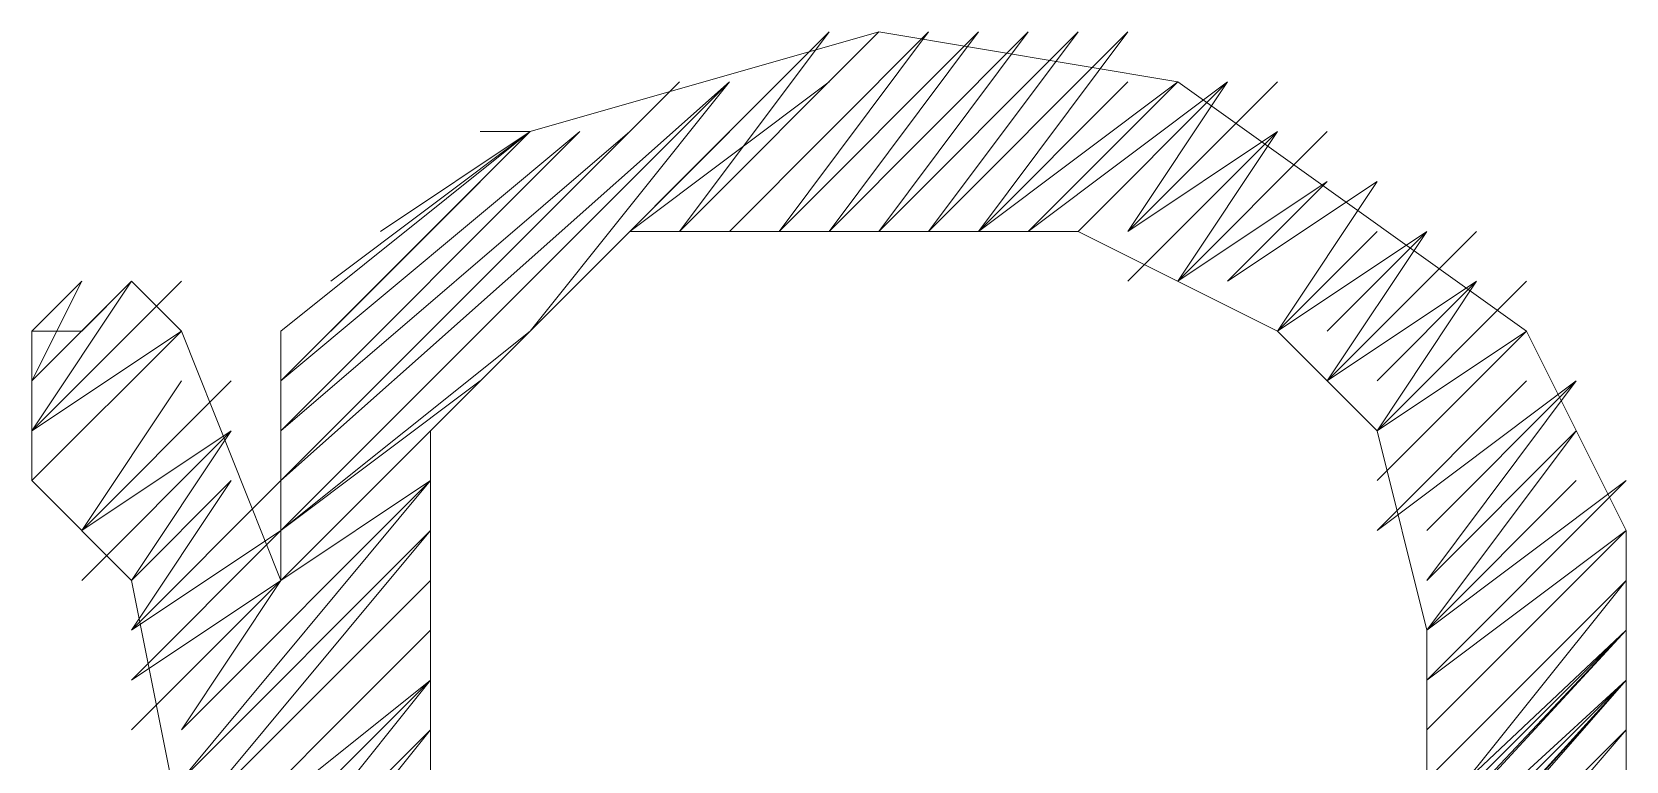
# Model space of a CAD drawing. Header units: millimetres. Extents: x 24 to 410, y 10 to 282.
# Drawn here: x 287.57 to 288.925, y 18.008 to 18.627 of the extents above; entities that cross this region are included whole.
import ezdxf

# ---------------------------------------------------------------- set-up
doc = ezdxf.new("R2010")
doc.units = ezdxf.units.MM
doc.layers.add('Watermark', color=7, linetype='Continuous')

msp = doc.modelspace()

# ---------------------------------------------------------------- linework, layer by layer
at = {"layer": 'Watermark', "color": 7, "lineweight": 0}
for points in [[(288.925, 17.991667), (288.925, 18.203333), (288.840333, 18.372667), (288.544, 18.584333), (288.29, 18.626667), (287.993667, 18.542), (287.782, 18.372667), (287.782, 18.161), (287.697333, 18.372667), (287.655, 18.415), (287.612667, 18.372667), (287.570333, 18.372667), (287.570333, 18.245667), (287.655, 18.161), (287.782, 17.526)], [(288.078333, 18.457333), (288.247667, 18.626667)], [(288.078333, 18.457333), (288.247667, 18.626667)], [(288.078333, 18.457333), (288.247667, 18.626667)], [(288.078333, 18.457333), (288.247667, 18.626667)], [(288.120667, 18.457333), (288.247667, 18.626667)], [(288.120667, 18.457333), (288.29, 18.626667)], [(288.120667, 18.457333), (288.29, 18.626667)], [(288.120667, 18.457333), (288.29, 18.626667)], [(288.120667, 18.457333), (288.29, 18.626667)], [(288.120667, 18.457333), (288.29, 18.626667)], [(288.120667, 18.457333), (288.29, 18.626667)], [(288.120667, 18.457333), (288.29, 18.626667)], [(288.120667, 18.457333), (288.29, 18.626667)], [(288.120667, 18.457333), (288.29, 18.626667)], [(288.120667, 18.457333), (288.29, 18.626667)], [(288.120667, 18.457333), (288.29, 18.626667)], [(288.120667, 18.457333), (288.29, 18.626667)], [(288.163, 18.457333), (288.332333, 18.626667)], [(288.163, 18.457333), (288.332333, 18.626667)], [(288.163, 18.457333), (288.332333, 18.626667)], [(288.163, 18.457333), (288.332333, 18.626667)], [(288.163, 18.457333), (288.332333, 18.626667)], [(288.163, 18.457333), (288.332333, 18.626667)], [(288.163, 18.457333), (288.332333, 18.626667)], [(288.163, 18.457333), (288.332333, 18.626667)], [(288.163, 18.457333), (288.332333, 18.626667)], [(288.163, 18.457333), (288.332333, 18.626667)], [(288.163, 18.457333), (288.332333, 18.626667)], [(288.163, 18.457333), (288.332333, 18.626667)], [(288.163, 18.457333), (288.332333, 18.626667)], [(288.205333, 18.457333), (288.332333, 18.626667)], [(288.205333, 18.457333), (288.374667, 18.626667)], [(288.205333, 18.457333), (288.374667, 18.626667)], [(288.205333, 18.457333), (288.374667, 18.626667)], [(288.205333, 18.457333), (288.374667, 18.626667)], [(288.205333, 18.457333), (288.374667, 18.626667)], [(288.205333, 18.457333), (288.374667, 18.626667)], [(288.205333, 18.457333), (288.374667, 18.626667)], [(288.205333, 18.457333), (288.374667, 18.626667)], [(288.205333, 18.457333), (288.374667, 18.626667)], [(288.205333, 18.457333), (288.374667, 18.626667)], [(288.205333, 18.457333), (288.374667, 18.626667)], [(288.205333, 18.457333), (288.374667, 18.626667)], [(288.247667, 18.457333), (288.374667, 18.626667)], [(288.247667, 18.457333), (288.374667, 18.626667)], [(288.247667, 18.457333), (288.374667, 18.626667)], [(288.247667, 18.457333), (288.417, 18.626667)], [(288.247667, 18.457333), (288.417, 18.626667)], [(288.247667, 18.457333), (288.417, 18.626667)], [(288.247667, 18.457333), (288.417, 18.626667)], [(288.247667, 18.457333), (288.417, 18.626667)], [(288.247667, 18.457333), (288.417, 18.626667)], [(288.247667, 18.457333), (288.417, 18.626667)], [(288.247667, 18.457333), (288.417, 18.626667)], [(288.247667, 18.457333), (288.417, 18.626667)], [(288.247667, 18.457333), (288.417, 18.626667)], [(288.29, 18.457333), (288.417, 18.626667)], [(288.29, 18.457333), (288.417, 18.626667)], [(288.29, 18.457333), (288.417, 18.626667)], [(288.29, 18.457333), (288.417, 18.626667)], [(288.29, 18.457333), (288.459333, 18.626667)], [(288.29, 18.457333), (288.459333, 18.626667)], [(288.29, 18.457333), (288.459333, 18.626667)], [(288.29, 18.457333), (288.459333, 18.626667)], [(288.29, 18.457333), (288.459333, 18.626667)], [(288.29, 18.457333), (288.459333, 18.626667)], [(288.29, 18.457333), (288.459333, 18.626667)], [(288.29, 18.457333), (288.459333, 18.626667)], [(288.29, 18.457333), (288.459333, 18.626667)], [(288.332333, 18.457333), (288.459333, 18.626667)], [(288.332333, 18.457333), (288.459333, 18.626667)], [(288.332333, 18.457333), (288.459333, 18.626667)], [(288.332333, 18.457333), (288.459333, 18.626667)], [(288.332333, 18.457333), (288.459333, 18.626667)], [(288.332333, 18.457333), (288.459333, 18.626667)], [(288.332333, 18.457333), (288.501667, 18.626667)], [(288.332333, 18.457333), (288.501667, 18.626667)], [(288.332333, 18.457333), (288.501667, 18.626667)], [(288.332333, 18.457333), (288.501667, 18.626667)], [(288.332333, 18.457333), (288.501667, 18.626667)], [(288.332333, 18.457333), (288.501667, 18.626667)], [(288.332333, 18.457333), (288.501667, 18.626667)], [(288.374667, 18.457333), (288.501667, 18.626667)], [(288.374667, 18.457333), (288.501667, 18.626667)], [(288.374667, 18.457333), (288.501667, 18.626667)], [(288.374667, 18.457333), (288.501667, 18.626667)], [(288.374667, 18.457333), (288.501667, 18.626667)], [(288.374667, 18.457333), (288.501667, 18.626667)], [(287.782, 18.245667), (288.120667, 18.584333)], [(287.782, 18.245667), (288.120667, 18.584333)], [(287.782, 18.245667), (288.120667, 18.584333)], [(287.782, 18.245667), (288.120667, 18.584333)], [(287.782, 18.245667), (288.120667, 18.584333)], [(287.782, 18.245667), (288.120667, 18.584333)], [(287.782, 18.245667), (288.120667, 18.584333)], [(287.782, 18.245667), (288.120667, 18.584333)], [(287.782, 18.245667), (288.120667, 18.584333)], [(287.782, 18.245667), (288.163, 18.584333)], [(287.782, 18.245667), (288.163, 18.584333)], [(287.782, 18.245667), (288.163, 18.584333)], [(287.782, 18.245667), (288.163, 18.584333)], [(287.782, 18.203333), (288.163, 18.584333)], [(287.782, 18.203333), (288.163, 18.584333)], [(287.782, 18.203333), (288.163, 18.584333)], [(287.993667, 18.372667), (288.163, 18.584333)], [(287.993667, 18.372667), (288.163, 18.584333)], [(287.993667, 18.372667), (288.163, 18.584333)], [(287.993667, 18.372667), (288.205333, 18.584333)], [(287.993667, 18.372667), (288.205333, 18.584333)], [(287.993667, 18.372667), (288.205333, 18.584333)], [(287.993667, 18.372667), (288.205333, 18.584333)], [(287.993667, 18.372667), (288.205333, 18.584333)], [(287.993667, 18.372667), (288.205333, 18.584333)], [(287.993667, 18.372667), (288.205333, 18.584333)], [(287.993667, 18.372667), (288.205333, 18.584333)], [(288.078333, 18.457333), (288.205333, 18.584333)], [(288.078333, 18.457333), (288.205333, 18.584333)], [(288.078333, 18.457333), (288.247667, 18.584333)], [(288.078333, 18.457333), (288.247667, 18.584333)], [(288.078333, 18.457333), (288.247667, 18.584333)], [(288.078333, 18.457333), (288.247667, 18.584333)], [(288.374667, 18.457333), (288.501667, 18.584333)], [(288.374667, 18.457333), (288.544, 18.584333)], [(288.374667, 18.457333), (288.544, 18.584333)], [(288.374667, 18.457333), (288.544, 18.584333)], [(288.374667, 18.457333), (288.544, 18.584333)], [(288.374667, 18.457333), (288.544, 18.584333)], [(288.374667, 18.457333), (288.544, 18.584333)], [(288.417, 18.457333), (288.544, 18.584333)], [(288.417, 18.457333), (288.544, 18.584333)], [(288.417, 18.457333), (288.544, 18.584333)], [(288.417, 18.457333), (288.544, 18.584333)], [(288.417, 18.457333), (288.544, 18.584333)], [(288.417, 18.457333), (288.544, 18.584333)], [(288.417, 18.457333), (288.544, 18.584333)], [(288.417, 18.457333), (288.544, 18.584333)], [(288.417, 18.457333), (288.544, 18.584333)], [(288.417, 18.457333), (288.544, 18.584333)], [(288.417, 18.457333), (288.586333, 18.584333)], [(288.417, 18.457333), (288.586333, 18.584333)], [(288.417, 18.457333), (288.586333, 18.584333)], [(288.459333, 18.457333), (288.586333, 18.584333)], [(288.459333, 18.457333), (288.586333, 18.584333)], [(288.459333, 18.457333), (288.586333, 18.584333)], [(288.459333, 18.457333), (288.586333, 18.584333)], [(288.459333, 18.457333), (288.586333, 18.584333)], [(288.459333, 18.457333), (288.586333, 18.584333)], [(288.459333, 18.457333), (288.586333, 18.584333)], [(288.459333, 18.457333), (288.586333, 18.584333)], [(288.459333, 18.457333), (288.586333, 18.584333)], [(288.459333, 18.457333), (288.586333, 18.584333)], [(288.459333, 18.457333), (288.586333, 18.584333)], [(288.459333, 18.457333), (288.586333, 18.584333)], [(288.459333, 18.457333), (288.586333, 18.584333)], [(288.459333, 18.457333), (288.586333, 18.584333)], [(288.459333, 18.457333), (288.586333, 18.584333)], [(288.459333, 18.457333), (288.586333, 18.584333)], [(288.459333, 18.457333), (288.586333, 18.584333)], [(288.501667, 18.457333), (288.586333, 18.584333)], [(288.501667, 18.457333), (288.586333, 18.584333)], [(288.501667, 18.457333), (288.586333, 18.584333)], [(288.501667, 18.457333), (288.586333, 18.584333)], [(288.501667, 18.457333), (288.628667, 18.584333)], [(288.501667, 18.457333), (288.628667, 18.584333)], [(288.501667, 18.457333), (288.628667, 18.584333)], [(287.782, 18.372667), (287.993667, 18.542)], [(287.782, 18.330333), (287.993667, 18.542)], [(287.782, 18.330333), (287.993667, 18.542)], [(287.782, 18.330333), (287.993667, 18.542)], [(287.782, 18.330333), (287.993667, 18.542)], [(287.782, 18.330333), (287.993667, 18.542)], [(287.782, 18.330333), (287.993667, 18.542)], [(287.782, 18.330333), (287.993667, 18.542)], [(287.782, 18.330333), (287.993667, 18.542)], [(287.782, 18.330333), (287.993667, 18.542)], [(287.782, 18.330333), (288.036, 18.542)], [(287.782, 18.330333), (288.036, 18.542)], [(287.782, 18.330333), (288.036, 18.542)], [(287.782, 18.330333), (288.036, 18.542)], [(287.782, 18.330333), (288.036, 18.542)], [(287.782, 18.288), (288.036, 18.542)], [(287.782, 18.288), (288.036, 18.542)], [(287.782, 18.288), (288.036, 18.542)], [(287.782, 18.288), (288.036, 18.542)], [(287.782, 18.288), (288.078333, 18.542)], [(287.782, 18.288), (288.078333, 18.542)], [(287.782, 18.288), (288.078333, 18.542)], [(287.782, 18.288), (288.078333, 18.542)], [(287.782, 18.288), (288.078333, 18.542)], [(287.782, 18.288), (288.078333, 18.542)], [(287.782, 18.288), (288.078333, 18.542)], [(287.782, 18.288), (288.078333, 18.542)], [(287.782, 18.288), (288.078333, 18.542)], [(287.782, 18.288), (288.078333, 18.542)], [(287.824333, 18.415), (287.993667, 18.542)], [(287.824333, 18.372667), (287.993667, 18.542)], [(287.866667, 18.457333), (287.993667, 18.542)], [(287.909, 18.457333), (287.993667, 18.542)], [(287.951333, 18.542), (287.993667, 18.542)], [(287.951333, 18.499667), (287.993667, 18.542)], [(288.501667, 18.457333), (288.628667, 18.542)], [(288.501667, 18.457333), (288.628667, 18.542)], [(288.501667, 18.457333), (288.628667, 18.542)], [(288.501667, 18.457333), (288.628667, 18.542)], [(288.501667, 18.457333), (288.628667, 18.542)], [(288.501667, 18.457333), (288.628667, 18.542)], [(288.501667, 18.457333), (288.628667, 18.542)], [(288.501667, 18.457333), (288.628667, 18.542)], [(288.501667, 18.415), (288.628667, 18.542)], [(288.501667, 18.415), (288.628667, 18.542)], [(288.501667, 18.415), (288.628667, 18.542)], [(288.501667, 18.415), (288.628667, 18.542)], [(288.501667, 18.415), (288.628667, 18.542)], [(288.544, 18.415), (288.628667, 18.542)], [(288.544, 18.415), (288.628667, 18.542)], [(288.544, 18.415), (288.628667, 18.542)], [(288.544, 18.415), (288.628667, 18.542)], [(288.544, 18.415), (288.628667, 18.542)], [(288.544, 18.415), (288.628667, 18.542)], [(288.544, 18.415), (288.628667, 18.542)], [(288.544, 18.415), (288.628667, 18.542)], [(288.544, 18.415), (288.671, 18.542)], [(288.544, 18.415), (288.671, 18.542)], [(288.544, 18.415), (288.671, 18.542)], [(288.544, 18.415), (288.671, 18.542)], [(288.544, 18.415), (288.671, 18.542)], [(288.544, 18.415), (288.671, 18.542)], [(288.544, 18.415), (288.671, 18.542)], [(288.544, 18.415), (288.671, 18.542)], [(288.544, 18.415), (288.671, 18.542)], [(288.544, 18.415), (288.671, 18.542)], [(288.544, 18.415), (288.671, 18.499667)], [(288.544, 18.415), (288.671, 18.499667)], [(288.586333, 18.415), (288.671, 18.499667)], [(288.586333, 18.415), (288.671, 18.499667)], [(288.586333, 18.415), (288.671, 18.499667)], [(288.586333, 18.415), (288.671, 18.499667)], [(288.586333, 18.415), (288.671, 18.499667)], [(288.586333, 18.415), (288.671, 18.499667)], [(288.586333, 18.415), (288.671, 18.499667)], [(288.586333, 18.415), (288.671, 18.499667)], [(288.586333, 18.415), (288.671, 18.499667)], [(288.586333, 18.415), (288.671, 18.499667)], [(288.586333, 18.415), (288.671, 18.499667)], [(288.586333, 18.415), (288.713333, 18.499667)], [(288.586333, 18.415), (288.713333, 18.499667)], [(288.586333, 18.415), (288.713333, 18.499667)], [(288.586333, 18.415), (288.713333, 18.499667)], [(288.586333, 18.415), (288.713333, 18.499667)], [(288.586333, 18.415), (288.713333, 18.499667)], [(288.586333, 18.415), (288.713333, 18.499667)], [(288.586333, 18.415), (288.713333, 18.499667)], [(288.628667, 18.372667), (288.713333, 18.499667)], [(288.628667, 18.372667), (288.713333, 18.499667)], [(288.628667, 18.372667), (288.713333, 18.499667)], [(288.628667, 18.372667), (288.713333, 18.499667)], [(288.628667, 18.372667), (288.713333, 18.499667)], [(288.628667, 18.372667), (288.713333, 18.499667)], [(288.628667, 18.372667), (288.713333, 18.499667)], [(288.628667, 18.372667), (288.713333, 18.499667)], [(288.628667, 18.372667), (288.713333, 18.499667)], [(288.628667, 18.372667), (288.713333, 18.499667)], [(288.628667, 18.372667), (288.713333, 18.499667)], [(288.628667, 18.372667), (288.713333, 18.457333)], [(288.628667, 18.372667), (288.713333, 18.457333)], [(288.628667, 18.372667), (288.713333, 18.457333)], [(288.628667, 18.372667), (288.713333, 18.457333)], [(288.628667, 18.372667), (288.713333, 18.457333)], [(288.628667, 18.372667), (288.755667, 18.457333)], [(288.628667, 18.372667), (288.755667, 18.457333)], [(288.628667, 18.372667), (288.755667, 18.457333)], [(288.628667, 18.372667), (288.755667, 18.457333)], [(288.628667, 18.372667), (288.755667, 18.457333)], [(288.628667, 18.372667), (288.755667, 18.457333)], [(288.628667, 18.372667), (288.755667, 18.457333)], [(288.628667, 18.372667), (288.755667, 18.457333)], [(288.628667, 18.372667), (288.755667, 18.457333)], [(288.628667, 18.372667), (288.755667, 18.457333)], [(288.628667, 18.372667), (288.755667, 18.457333)], [(288.671, 18.372667), (288.755667, 18.457333)], [(288.671, 18.372667), (288.755667, 18.457333)], [(288.671, 18.330333), (288.755667, 18.457333)], [(288.671, 18.330333), (288.755667, 18.457333)], [(288.671, 18.330333), (288.755667, 18.457333)], [(288.671, 18.330333), (288.755667, 18.457333)], [(288.671, 18.330333), (288.755667, 18.457333)], [(288.671, 18.330333), (288.755667, 18.457333)], [(288.671, 18.330333), (288.755667, 18.457333)], [(288.671, 18.330333), (288.755667, 18.457333)], [(288.671, 18.330333), (288.755667, 18.457333)], [(288.671, 18.330333), (288.755667, 18.457333)], [(288.671, 18.330333), (288.755667, 18.457333)], [(288.671, 18.330333), (288.798, 18.457333)], [(288.671, 18.330333), (288.798, 18.457333)], [(288.671, 18.330333), (288.798, 18.457333)], [(287.570333, 18.372667), (287.612667, 18.415)], [(287.570333, 18.372667), (287.612667, 18.415)], [(287.570333, 18.372667), (287.612667, 18.415)], [(287.570333, 18.372667), (287.612667, 18.415)], [(287.570333, 18.372667), (287.612667, 18.415)], [(287.570333, 18.330333), (287.612667, 18.415)], [(287.570333, 18.330333), (287.612667, 18.415)], [(287.570333, 18.330333), (287.612667, 18.415)], [(287.570333, 18.330333), (287.655, 18.415)], [(287.570333, 18.330333), (287.655, 18.415)], [(287.570333, 18.330333), (287.655, 18.415)], [(287.570333, 18.330333), (287.655, 18.415)], [(287.570333, 18.330333), (287.655, 18.415)], [(287.570333, 18.330333), (287.655, 18.415)], [(287.570333, 18.330333), (287.655, 18.415)], [(287.570333, 18.330333), (287.655, 18.415)], [(287.570333, 18.330333), (287.655, 18.415)], [(287.570333, 18.330333), (287.655, 18.415)], [(287.570333, 18.330333), (287.655, 18.415)], [(287.570333, 18.288), (287.655, 18.415)], [(287.570333, 18.288), (287.655, 18.415)], [(287.570333, 18.288), (287.655, 18.415)], [(287.570333, 18.288), (287.655, 18.415)], [(287.570333, 18.288), (287.655, 18.415)], [(287.570333, 18.288), (287.697333, 18.415)], [(288.671, 18.330333), (288.798, 18.415)], [(288.671, 18.330333), (288.798, 18.415)], [(288.671, 18.330333), (288.798, 18.415)], [(288.671, 18.330333), (288.798, 18.415)], [(288.671, 18.330333), (288.798, 18.415)], [(288.671, 18.330333), (288.798, 18.415)], [(288.671, 18.330333), (288.798, 18.415)], [(288.671, 18.330333), (288.798, 18.415)], [(288.671, 18.330333), (288.798, 18.415)], [(288.671, 18.330333), (288.798, 18.415)], [(288.671, 18.330333), (288.798, 18.415)], [(288.713333, 18.330333), (288.798, 18.415)], [(288.713333, 18.330333), (288.798, 18.415)], [(288.713333, 18.288), (288.798, 18.415)], [(288.713333, 18.288), (288.798, 18.415)], [(288.713333, 18.288), (288.798, 18.415)], [(288.713333, 18.288), (288.798, 18.415)], [(288.713333, 18.288), (288.798, 18.415)], [(288.713333, 18.288), (288.798, 18.415)], [(288.713333, 18.288), (288.798, 18.415)], [(288.713333, 18.288), (288.798, 18.415)], [(288.713333, 18.288), (288.840333, 18.415)], [(288.713333, 18.288), (288.840333, 18.415)], [(288.713333, 18.288), (288.840333, 18.415)], [(288.713333, 18.288), (288.840333, 18.415)], [(288.713333, 18.288), (288.840333, 18.415)], [(288.713333, 18.288), (288.840333, 18.415)], [(288.713333, 18.288), (288.840333, 18.415)], [(288.713333, 18.288), (288.840333, 18.415)], [(288.713333, 18.288), (288.840333, 18.415)], [(288.713333, 18.288), (288.840333, 18.415)], [(288.713333, 18.288), (288.840333, 18.415)], [(287.570333, 18.372667), (287.612667, 18.372667)], [(287.570333, 18.372667), (287.612667, 18.372667)], [(287.570333, 18.288), (287.697333, 18.372667)], [(287.570333, 18.288), (287.697333, 18.372667)], [(287.570333, 18.288), (287.697333, 18.372667)], [(287.570333, 18.288), (287.697333, 18.372667)], [(287.570333, 18.288), (287.697333, 18.372667)], [(287.570333, 18.288), (287.697333, 18.372667)], [(287.570333, 18.288), (287.697333, 18.372667)], [(287.570333, 18.245667), (287.697333, 18.372667)], [(287.570333, 18.245667), (287.697333, 18.372667)], [(287.570333, 18.245667), (287.697333, 18.372667)], [(287.570333, 18.245667), (287.697333, 18.372667)], [(287.570333, 18.245667), (287.697333, 18.372667)], [(287.570333, 18.245667), (287.697333, 18.372667)], [(287.570333, 18.245667), (287.697333, 18.372667)], [(287.570333, 18.245667), (287.697333, 18.372667)], [(287.570333, 18.245667), (287.697333, 18.372667)], [(287.570333, 18.245667), (287.697333, 18.372667)], [(287.570333, 18.245667), (287.697333, 18.372667)], [(287.570333, 18.245667), (287.697333, 18.372667)], [(287.570333, 18.245667), (287.697333, 18.372667)], [(287.570333, 18.245667), (287.697333, 18.372667)], [(287.570333, 18.245667), (287.697333, 18.372667)], [(287.570333, 18.245667), (287.697333, 18.372667)], [(287.570333, 18.245667), (287.697333, 18.372667)], [(287.570333, 18.245667), (287.697333, 18.372667)], [(287.570333, 18.245667), (287.697333, 18.372667)], [(287.782, 18.203333), (287.993667, 18.372667)], [(287.782, 18.203333), (287.951333, 18.372667)], [(287.782, 18.203333), (287.951333, 18.372667)], [(287.782, 18.203333), (287.951333, 18.372667)], [(287.782, 18.203333), (287.951333, 18.372667)], [(288.713333, 18.288), (288.840333, 18.372667)], [(288.713333, 18.245667), (288.840333, 18.372667)], [(288.713333, 18.245667), (288.840333, 18.372667)], [(288.713333, 18.245667), (288.840333, 18.372667)], [(288.713333, 18.245667), (288.840333, 18.372667)], [(288.713333, 18.245667), (288.840333, 18.372667)], [(288.713333, 18.245667), (288.840333, 18.372667)], [(288.713333, 18.245667), (288.840333, 18.372667)], [(288.713333, 18.245667), (288.840333, 18.372667)], [(288.713333, 18.245667), (288.840333, 18.372667)], [(288.713333, 18.245667), (288.840333, 18.372667)], [(288.713333, 18.245667), (288.840333, 18.372667)], [(288.713333, 18.245667), (288.840333, 18.372667)], [(288.713333, 18.245667), (288.840333, 18.372667)], [(288.713333, 18.245667), (288.840333, 18.372667)], [(288.713333, 18.245667), (288.840333, 18.372667)], [(288.713333, 18.245667), (288.840333, 18.372667)], [(288.713333, 18.245667), (288.840333, 18.372667)], [(288.713333, 18.245667), (288.840333, 18.372667)], [(288.713333, 18.245667), (288.840333, 18.372667)], [(287.612667, 18.203333), (287.697333, 18.330333)], [(287.612667, 18.203333), (287.739667, 18.330333)], [(287.612667, 18.203333), (287.739667, 18.330333)], [(287.612667, 18.203333), (287.739667, 18.330333)], [(287.612667, 18.203333), (287.739667, 18.330333)], [(287.612667, 18.203333), (287.739667, 18.330333)], [(287.612667, 18.203333), (287.739667, 18.330333)], [(287.612667, 18.203333), (287.739667, 18.330333)], [(287.612667, 18.203333), (287.739667, 18.330333)], [(287.612667, 18.203333), (287.739667, 18.330333)], [(287.612667, 18.203333), (287.739667, 18.330333)], [(287.612667, 18.203333), (287.739667, 18.330333)], [(287.612667, 18.203333), (287.739667, 18.330333)], [(287.612667, 18.203333), (287.739667, 18.330333)], [(287.612667, 18.203333), (287.739667, 18.330333)], [(287.612667, 18.203333), (287.739667, 18.330333)], [(287.612667, 18.203333), (287.739667, 18.330333)], [(287.612667, 18.203333), (287.739667, 18.330333)], [(287.612667, 18.203333), (287.739667, 18.330333)], [(287.782, 18.203333), (287.951333, 18.330333)], [(287.782, 18.203333), (287.951333, 18.330333)], [(287.782, 18.203333), (287.951333, 18.330333)], [(287.782, 18.203333), (287.951333, 18.330333)], [(287.782, 18.203333), (287.951333, 18.330333)], [(287.782, 18.203333), (287.951333, 18.330333)], [(288.713333, 18.203333), (288.840333, 18.330333)], [(288.713333, 18.203333), (288.840333, 18.330333)], [(288.713333, 18.203333), (288.882667, 18.330333)], [(288.755667, 18.203333), (288.882667, 18.330333)], [(288.755667, 18.203333), (288.882667, 18.330333)], [(288.755667, 18.203333), (288.882667, 18.330333)], [(288.755667, 18.203333), (288.882667, 18.330333)], [(288.755667, 18.203333), (288.882667, 18.330333)], [(288.755667, 18.203333), (288.882667, 18.330333)], [(288.755667, 18.203333), (288.882667, 18.330333)], [(288.755667, 18.203333), (288.882667, 18.330333)], [(288.755667, 18.203333), (288.882667, 18.330333)], [(288.755667, 18.203333), (288.882667, 18.330333)], [(288.755667, 18.203333), (288.882667, 18.330333)], [(288.755667, 18.203333), (288.882667, 18.330333)], [(288.755667, 18.203333), (288.882667, 18.330333)], [(288.755667, 18.203333), (288.882667, 18.330333)], [(288.755667, 18.203333), (288.882667, 18.330333)], [(288.755667, 18.203333), (288.882667, 18.330333)], [(288.755667, 18.161), (288.882667, 18.330333)], [(287.612667, 18.203333), (287.739667, 18.288)], [(287.612667, 18.203333), (287.739667, 18.288)], [(287.612667, 18.203333), (287.739667, 18.288)], [(287.612667, 18.203333), (287.739667, 18.288)], [(287.612667, 18.161), (287.739667, 18.288)], [(287.612667, 18.161), (287.739667, 18.288)], [(287.612667, 18.161), (287.739667, 18.288)], [(287.612667, 18.161), (287.739667, 18.288)], [(287.612667, 18.161), (287.739667, 18.288)], [(287.612667, 18.161), (287.739667, 18.288)], [(287.612667, 18.161), (287.739667, 18.288)], [(287.612667, 18.161), (287.739667, 18.288)], [(287.612667, 18.161), (287.739667, 18.288)], [(287.612667, 18.161), (287.739667, 18.288)], [(287.612667, 18.161), (287.739667, 18.288)], [(287.655, 18.161), (287.739667, 18.288)], [(287.655, 18.161), (287.739667, 18.288)], [(287.655, 18.161), (287.739667, 18.288)], [(287.655, 18.161), (287.739667, 18.288)], [(287.782, 18.161), (287.909, 18.288)], [(287.782, 18.161), (287.909, 18.288)], [(287.782, 18.161), (287.909, 18.288)], [(287.782, 18.161), (287.909, 18.288)], [(287.782, 18.161), (287.909, 18.288)], [(287.782, 18.161), (287.909, 18.288)], [(287.782, 18.161), (287.909, 18.288)], [(287.782, 18.161), (287.909, 18.288)], [(287.782, 18.161), (287.909, 18.288)], [(287.782, 18.161), (287.909, 18.288)], [(287.782, 18.161), (287.909, 18.288)], [(288.755667, 18.161), (288.882667, 18.288)], [(288.755667, 18.161), (288.882667, 18.288)], [(288.755667, 18.161), (288.882667, 18.288)], [(288.755667, 18.161), (288.882667, 18.288)], [(288.755667, 18.161), (288.882667, 18.288)], [(288.755667, 18.161), (288.882667, 18.288)], [(288.755667, 18.161), (288.882667, 18.288)], [(288.755667, 18.161), (288.882667, 18.288)], [(288.755667, 18.161), (288.882667, 18.288)], [(288.755667, 18.161), (288.882667, 18.288)], [(288.755667, 18.161), (288.882667, 18.288)], [(288.755667, 18.161), (288.882667, 18.288)], [(288.755667, 18.161), (288.882667, 18.288)], [(288.755667, 18.161), (288.882667, 18.288)], [(288.755667, 18.161), (288.882667, 18.288)], [(288.755667, 18.161), (288.882667, 18.288)], [(288.755667, 18.161), (288.882667, 18.288)], [(288.755667, 18.161), (288.882667, 18.288)], [(288.755667, 18.118667), (288.882667, 18.288)], [(288.755667, 18.118667), (288.882667, 18.288)], [(287.655, 18.161), (287.739667, 18.245667)], [(287.655, 18.161), (287.739667, 18.245667)], [(287.655, 18.161), (287.739667, 18.245667)], [(287.655, 18.161), (287.739667, 18.245667)], [(287.655, 18.161), (287.739667, 18.245667)], [(287.655, 18.161), (287.739667, 18.245667)], [(287.655, 18.161), (287.739667, 18.245667)], [(287.655, 18.118667), (287.739667, 18.245667)], [(287.655, 18.118667), (287.739667, 18.245667)], [(287.655, 18.118667), (287.739667, 18.245667)], [(287.655, 18.118667), (287.782, 18.245667)], [(287.655, 18.118667), (287.782, 18.245667)], [(287.655, 18.118667), (287.782, 18.245667)], [(287.655, 18.118667), (287.782, 18.245667)], [(287.655, 18.118667), (287.782, 18.245667)], [(287.655, 18.118667), (287.782, 18.245667)], [(287.655, 18.118667), (287.782, 18.245667)], [(287.655, 18.118667), (287.782, 18.245667)], [(287.655, 18.118667), (287.782, 18.245667)], [(287.655, 18.118667), (287.782, 18.245667)], [(287.697333, 18.034), (287.909, 18.245667)], [(287.697333, 18.034), (287.909, 18.245667)], [(287.697333, 18.034), (287.909, 18.245667)], [(287.697333, 17.991667), (287.909, 18.245667)], [(287.697333, 17.991667), (287.909, 18.245667)], [(287.697333, 17.991667), (287.909, 18.245667)], [(287.697333, 17.991667), (287.909, 18.245667)], [(287.697333, 17.991667), (287.909, 18.245667)], [(287.697333, 17.991667), (287.909, 18.245667)], [(287.697333, 17.991667), (287.909, 18.245667)], [(287.697333, 17.991667), (287.909, 18.245667)], [(287.697333, 17.991667), (287.909, 18.245667)], [(287.782, 18.161), (287.909, 18.245667)], [(288.755667, 18.118667), (288.882667, 18.245667)], [(288.755667, 18.118667), (288.882667, 18.245667)], [(288.755667, 18.118667), (288.882667, 18.245667)], [(288.755667, 18.118667), (288.882667, 18.245667)], [(288.755667, 18.118667), (288.882667, 18.245667)], [(288.755667, 18.118667), (288.882667, 18.245667)], [(288.755667, 18.118667), (288.925, 18.245667)], [(288.755667, 18.118667), (288.925, 18.245667)], [(288.755667, 18.118667), (288.925, 18.245667)], [(288.755667, 18.118667), (288.925, 18.245667)], [(288.755667, 18.118667), (288.925, 18.245667)], [(288.755667, 18.118667), (288.925, 18.245667)], [(288.755667, 18.076333), (288.925, 18.245667)], [(288.755667, 18.076333), (288.925, 18.245667)], [(288.755667, 18.076333), (288.925, 18.245667)], [(288.755667, 18.076333), (288.925, 18.245667)], [(288.755667, 18.076333), (288.925, 18.245667)], [(288.755667, 18.076333), (288.925, 18.245667)], [(288.755667, 18.076333), (288.925, 18.245667)], [(287.655, 18.118667), (287.782, 18.203333)], [(287.655, 18.118667), (287.782, 18.203333)], [(287.655, 18.118667), (287.782, 18.203333)], [(287.655, 18.118667), (287.782, 18.203333)], [(287.655, 18.076333), (287.782, 18.203333)], [(287.655, 18.076333), (287.782, 18.203333)], [(287.655, 18.076333), (287.782, 18.203333)], [(287.655, 18.076333), (287.782, 18.203333)], [(287.655, 18.076333), (287.782, 18.203333)], [(287.655, 18.076333), (287.782, 18.203333)], [(287.655, 18.076333), (287.782, 18.203333)], [(287.655, 18.076333), (287.782, 18.203333)], [(287.655, 18.076333), (287.782, 18.203333)], [(287.655, 18.076333), (287.782, 18.203333)], [(287.655, 18.076333), (287.782, 18.203333)], [(287.655, 18.076333), (287.782, 18.203333)], [(287.655, 18.076333), (287.782, 18.203333)], [(287.655, 18.076333), (287.782, 18.203333)], [(287.655, 18.076333), (287.782, 18.203333)], [(287.697333, 17.991667), (287.909, 18.203333)], [(287.697333, 17.991667), (287.909, 18.203333)], [(287.697333, 17.991667), (287.909, 18.203333)], [(287.697333, 17.991667), (287.909, 18.203333)], [(287.697333, 17.991667), (287.909, 18.203333)], [(287.697333, 17.991667), (287.909, 18.203333)], [(287.697333, 17.991667), (287.909, 18.203333)], [(287.697333, 17.991667), (287.909, 18.203333)], [(287.697333, 17.949333), (287.909, 18.203333)], [(287.697333, 17.949333), (287.909, 18.203333)], [(287.697333, 17.949333), (287.909, 18.203333)], [(287.697333, 17.949333), (287.909, 18.203333)], [(288.755667, 18.076333), (288.925, 18.203333)], [(288.755667, 18.076333), (288.925, 18.203333)], [(288.755667, 18.076333), (288.925, 18.203333)], [(288.755667, 18.076333), (288.925, 18.203333)], [(288.755667, 18.076333), (288.925, 18.203333)], [(288.755667, 18.034), (288.925, 18.203333)], [(288.755667, 18.034), (288.925, 18.203333)], [(288.755667, 18.034), (288.925, 18.203333)], [(288.755667, 18.034), (288.925, 18.203333)], [(288.755667, 18.034), (288.925, 18.203333)], [(288.755667, 18.034), (288.925, 18.203333)], [(288.755667, 18.034), (288.925, 18.203333)], [(288.755667, 18.034), (288.925, 18.203333)], [(288.755667, 18.034), (288.925, 18.203333)], [(288.755667, 18.034), (288.925, 18.203333)], [(288.755667, 18.034), (288.925, 18.203333)], [(288.755667, 18.034), (288.925, 18.203333)], [(288.755667, 18.034), (288.925, 18.203333)], [(287.655, 18.076333), (287.782, 18.161)], [(287.655, 18.076333), (287.782, 18.161)], [(287.655, 18.034), (287.782, 18.161)], [(287.655, 18.034), (287.782, 18.161)], [(287.655, 18.034), (287.782, 18.161)], [(287.655, 18.034), (287.782, 18.161)], [(287.655, 18.034), (287.782, 18.161)], [(287.655, 18.034), (287.782, 18.161)], [(287.655, 18.034), (287.782, 18.161)], [(287.655, 18.034), (287.782, 18.161)], [(287.655, 18.034), (287.782, 18.161)], [(287.655, 18.034), (287.782, 18.161)], [(287.655, 18.034), (287.782, 18.161)], [(287.655, 18.034), (287.782, 18.161)], [(287.697333, 18.034), (287.782, 18.161)], [(287.697333, 18.034), (287.782, 18.161)], [(287.697333, 18.034), (287.782, 18.161)], [(287.697333, 17.949333), (287.909, 18.161)], [(287.697333, 17.949333), (287.909, 18.161)], [(287.697333, 17.949333), (287.909, 18.161)], [(287.697333, 17.949333), (287.909, 18.161)], [(287.697333, 17.949333), (287.909, 18.161)], [(287.697333, 17.949333), (287.909, 18.161)], [(287.697333, 17.949333), (287.909, 18.161)], [(287.697333, 17.949333), (287.909, 18.161)], [(287.697333, 17.949333), (287.909, 18.161)], [(287.697333, 17.949333), (287.909, 18.161)], [(287.697333, 17.949333), (287.909, 18.161)], [(287.697333, 17.949333), (287.909, 18.161)], [(287.697333, 17.949333), (287.909, 18.161)], [(288.755667, 17.991667), (288.925, 18.161)], [(288.755667, 17.991667), (288.925, 18.161)], [(288.755667, 17.991667), (288.925, 18.161)], [(288.755667, 17.991667), (288.925, 18.161)], [(288.755667, 17.991667), (288.925, 18.161)], [(288.755667, 17.991667), (288.925, 18.161)], [(288.755667, 17.991667), (288.925, 18.161)], [(288.755667, 17.991667), (288.925, 18.161)], [(288.755667, 17.991667), (288.925, 18.161)], [(288.755667, 17.991667), (288.925, 18.161)], [(288.755667, 17.991667), (288.925, 18.161)], [(288.755667, 17.991667), (288.925, 18.161)], [(288.755667, 17.949333), (288.925, 18.161)], [(288.755667, 17.949333), (288.925, 18.161)], [(287.697333, 17.907), (287.909, 18.118667)], [(287.697333, 17.907), (287.909, 18.118667)], [(287.697333, 17.907), (287.909, 18.118667)], [(287.697333, 17.907), (287.909, 18.118667)], [(287.697333, 17.907), (287.909, 18.118667)], [(287.697333, 17.907), (287.909, 18.118667)], [(287.697333, 17.907), (287.909, 18.118667)], [(287.697333, 17.907), (287.909, 18.118667)], [(287.697333, 17.907), (287.909, 18.118667)], [(287.697333, 17.907), (287.909, 18.118667)], [(287.697333, 17.907), (287.909, 18.118667)], [(287.697333, 17.907), (287.909, 18.118667)], [(288.205333, 17.441333), (288.925, 18.118667)], [(288.247667, 17.441333), (288.925, 18.118667)], [(288.247667, 17.399), (288.925, 18.118667)], [(288.247667, 17.399), (288.925, 18.118667)], [(288.247667, 17.399), (288.925, 18.118667)], [(288.247667, 17.399), (288.925, 18.118667)], [(288.417, 17.568333), (288.925, 18.118667)], [(288.417, 17.568333), (288.925, 18.118667)], [(288.417, 17.610667), (288.925, 18.118667)], [(288.417, 17.610667), (288.925, 18.118667)], [(288.755667, 17.949333), (288.925, 18.118667)], [(288.755667, 17.949333), (288.925, 18.118667)], [(288.755667, 17.949333), (288.925, 18.118667)], [(287.697333, 17.907), (287.909, 18.076333)], [(287.697333, 17.907), (287.909, 18.076333)], [(287.697333, 17.907), (287.909, 18.076333)], [(287.697333, 17.907), (287.909, 18.076333)], [(287.697333, 17.907), (287.909, 18.076333)], [(287.697333, 17.864667), (287.909, 18.076333)], [(287.697333, 17.864667), (287.909, 18.076333)], [(287.697333, 17.864667), (287.909, 18.076333)], [(287.697333, 17.864667), (287.909, 18.076333)], [(287.697333, 17.864667), (287.909, 18.076333)], [(287.697333, 17.864667), (287.909, 18.076333)], [(287.697333, 17.864667), (287.909, 18.076333)], [(287.697333, 17.864667), (287.909, 18.076333)], [(287.739667, 17.864667), (287.909, 18.076333)], [(287.739667, 17.864667), (287.909, 18.076333)], [(288.417, 17.610667), (288.925, 18.076333)], [(288.459333, 17.610667), (288.925, 18.076333)], [(288.459333, 17.610667), (288.925, 18.076333)], [(288.459333, 17.610667), (288.925, 18.076333)], [(288.459333, 17.610667), (288.925, 18.076333)], [(288.459333, 17.610667), (288.925, 18.076333)], [(288.501667, 17.610667), (288.925, 18.076333)], [(288.544, 17.653), (288.925, 18.076333)], [(288.544, 17.653), (288.925, 18.076333)], [(288.544, 17.653), (288.925, 18.076333)], [(288.544, 17.653), (288.925, 18.076333)], [(288.544, 17.653), (288.925, 18.076333)], [(288.544, 17.653), (288.925, 18.076333)], [(288.628667, 17.737667), (288.925, 18.076333)], [(287.739667, 17.864667), (287.909, 18.034)], [(287.739667, 17.864667), (287.909, 18.034)], [(287.739667, 17.864667), (287.909, 18.034)], [(287.739667, 17.864667), (287.909, 18.034)], [(287.739667, 17.864667), (287.909, 18.034)], [(287.739667, 17.864667), (287.909, 18.034)], [(287.739667, 17.864667), (287.909, 18.034)], [(287.739667, 17.822333), (287.909, 18.034)], [(287.739667, 17.822333), (287.909, 18.034)], [(287.739667, 17.822333), (287.909, 18.034)], [(287.739667, 17.822333), (287.909, 18.034)], [(287.739667, 17.822333), (287.909, 18.034)], [(287.739667, 17.822333), (287.909, 18.034)], [(287.739667, 17.822333), (287.909, 18.034)], [(287.739667, 17.822333), (287.909, 18.034)], [(288.628667, 17.737667), (288.925, 18.034)], [(288.628667, 17.737667), (288.925, 18.034)], [(288.628667, 17.737667), (288.925, 18.034)], [(288.628667, 17.737667), (288.925, 18.034)], [(288.628667, 17.737667), (288.925, 18.034)], [(288.671, 17.737667), (288.925, 18.034)], [(288.671, 17.737667), (288.925, 18.034)], [(288.671, 17.737667), (288.925, 18.034)], [(288.671, 17.737667), (288.925, 18.034)], [(288.671, 17.737667), (288.925, 18.034)], [(288.671, 17.737667), (288.925, 18.034)], [(288.671, 17.737667), (288.925, 18.034)], [(288.671, 17.737667), (288.925, 18.034)]]:
    msp.add_lwpolyline(points, dxfattribs=at)
msp.add_lwpolyline([(287.909, 18.076333), (287.909, 18.288), (287.993667, 18.372667), (288.078333, 18.457333), (288.459333, 18.457333), (288.628667, 18.372667), (288.713333, 18.288), (288.755667, 18.118667), (288.755667, 17.949333), (288.671, 17.991667), (288.247667, 17.991667), (288.036, 17.949333), (287.909, 17.949333)], close=True, dxfattribs=at)

doc.saveas('drawing.dxf')
